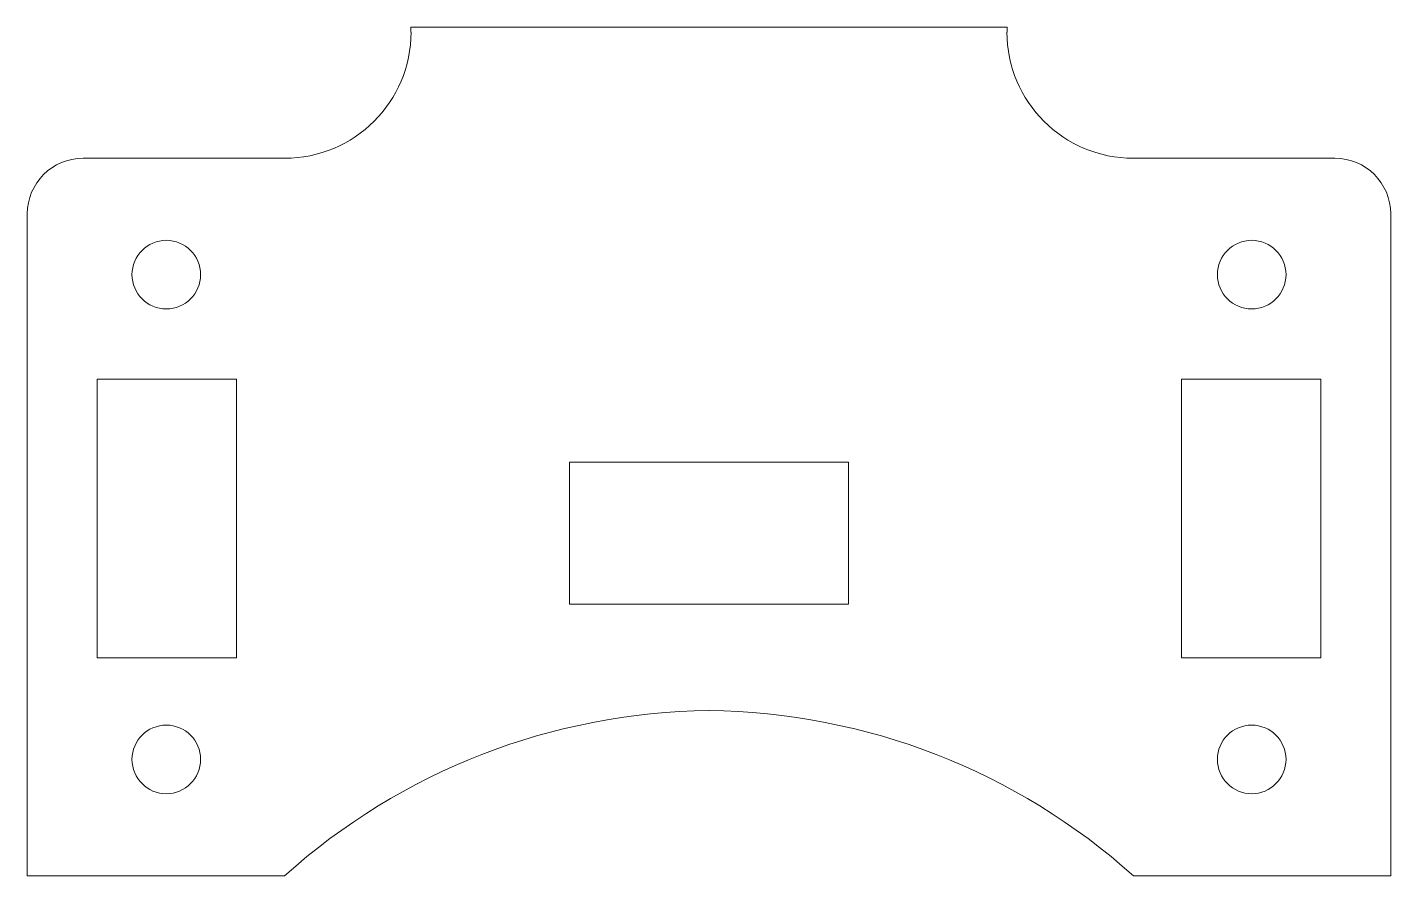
# Model space of a CAD drawing. Header units: inches. Extents: x -1.22 to 1.22, y -0.64 to 0.88.
import ezdxf

# ---------------------------------------------------------------- set-up
doc = ezdxf.new("R2010")
doc.units = ezdxf.units.IN
doc.header["$MEASUREMENT"] = 0

msp = doc.modelspace()

# ---------------------------------------------------------------- linework, layer by layer
at = {"color": 7, "linetype": 'Continuous', "lineweight": 15}
for p, q in [((-0.5342, 0.8785), (-0.5342, 0.8699)), ((0.5342, 0.8785), (-0.5342, 0.8785)), ((0.5342, 0.8699), (0.5342, 0.8785)), ((-0.7606, 0.6435), (-1.122, 0.6435)), ((1.122, 0.6435), (0.7606, 0.6435)), ((-1.222, 0.5435), (-1.222, -0.6435)), ((1.222, -0.6435), (1.222, 0.5435)), ((-0.847, 0.2473), (-1.097, 0.2473)), ((-1.097, 0.2473), (-1.097, -0.2527)), ((-0.847, -0.2527), (-0.847, 0.2473)), ((1.097, 0.2473), (0.847, 0.2473)), ((0.847, 0.2473), (0.847, -0.2527)), ((1.097, -0.2527), (1.097, 0.2473)), ((0.25, 0.0985), (-0.25, 0.0985)), ((-0.25, 0.0985), (-0.25, -0.1565)), ((0.25, -0.1565), (0.25, 0.0985)), ((-0.25, -0.1565), (0.25, -0.1565)), ((-1.097, -0.2527), (-0.847, -0.2527)), ((0.847, -0.2527), (1.097, -0.2527)), ((-1.222, -0.6435), (-0.7606, -0.6435)), ((0.7606, -0.6435), (1.222, -0.6435))]:
    msp.add_line(p, q, dxfattribs=at)
for centre in [(-0.9728, 0.4348), (0.9728, 0.4348), (-0.9728, -0.4348), (0.9728, -0.4348)]:
    msp.add_circle(centre, 0.0615, dxfattribs=at)
for centre, radius, start, end in [((-0.7606, 0.8699), 0.2265, 270, 0), ((0.7606, 0.8699), 0.2265, 180, 270), ((-1.122, 0.5435), 0.1, 90, 180), ((1.122, 0.5435), 0.1, 0, 90), ((0.0126, -1.5047), 1.1575, 90.6236, 131.9161), ((-0.0126, -1.5047), 1.1575, 48.0839, 89.3764)]:
    msp.add_arc(centre, radius, start, end, dxfattribs=at)

doc.saveas('drawing.dxf')
